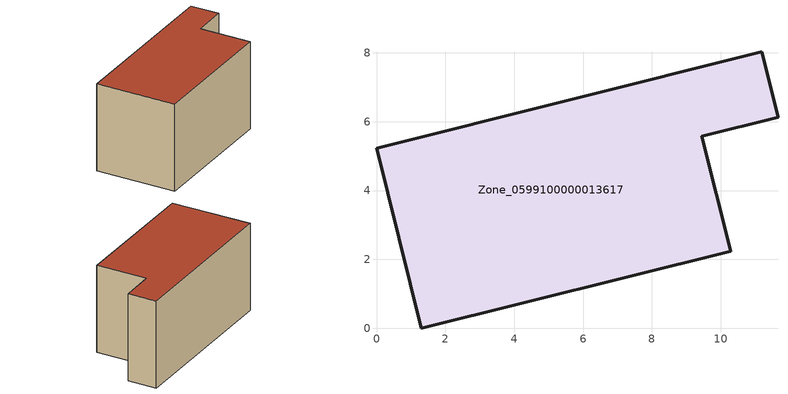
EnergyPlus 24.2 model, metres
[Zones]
Zone_0599100000013617
 floor ground (C_G): 1.3,0 0,5.23 11.19,8.03 11.66,6.13 9.45,5.57 10.28,2.24 z0
 wall outside (C_F): 11.66,6.13 11.19,8.03 0,5.23 1.3,0 10.28,2.24 9.45,5.57 11.66,6.13 z0:5.93
 roof outside (C_R): 10.28,2.24 9.45,5.57 11.66,6.13 11.19,8.03 0,5.23 1.3,0 z5.93
[BUILDING]
Pand.0599100000013617: North Axis=0; Terrain=City; Loads Convergence Tolerance Value=0.04; Temperature Convergence Tolerance Value=0.4; Solar Distribution=FullExterior; Maximum Number of Warmup Days=25; Minimum Number of Warmup Days=1
[Site:Location]
Rotterdam.The.Hague.AP_ZH_NLD Design_Conditions: Latitude=51.96; Longitude=4.45; Time Zone=1; Elevation=-4.5
[SITE:GROUNDTEMPERATURE:BUILDINGSURFACE]
18, 18, 18, 18, 18, 18, 18, 18, 18, 18, 18, 18
[MATERIAL] Thermal Absorptance=0.9; Solar Absorptance=0.7; Visible Absorptance=0.7
Name | Roughness | Thickness | Conductivity | Density | Specific Heat
G.TI.1975-1991 | MediumSmooth | 0.15 | 0.288461 | 540 | 1210
F.TI.1975-1991 | Rough | 0.3 | 0.230769 | 1920 | 840
R.TI.1975-1991 | MediumRough | 0.2 | 0.153846 | 1500 | 1000
[CONSTRUCTION]
C_G: G.TI.1975-1991
C_F: F.TI.1975-1991
C_R: R.TI.1975-1991
[ZONE]
Zone_0599100000013617: Type=1; Multiplier=1; Ceiling Height=Autocalculate; Volume=Autocalculate; Floor Area=autocalculate; Part of Total Floor Area=Yes
[ZONEINFILTRATION:DESIGNFLOWRATE]
Infil_Zone_0599100000013617: Zone or ZoneList or Space or SpaceList=Zone_0599100000013617; Schedule=AlwaysOn; Design Flow Rate Calculation Method=Flow/Area; Flow Rate per Floor Area=0.003; Constant Term Coefficient=1; Temperature Term Coefficient=0; Velocity Term Coefficient=0; Velocity Squared Term Coefficient=0
[HVACTEMPLATE:ZONE:IDEALLOADSAIRSYSTEM]
Zone_0599100000013617: Maximum Heating Supply Air Temperature=50; Minimum Cooling Supply Air Temperature=13; Maximum Heating Supply Air Humidity Ratio=0.0156; Minimum Cooling Supply Air Humidity Ratio=0.0077; Heating Limit=NoLimit; Cooling Limit=NoLimit; Dehumidification Control Type=ConstantSensibleHeatRatio; Cooling Sensible Heat Ratio=0.7; Dehumidification Setpoint=60; Humidification Control Type=None; Humidification Setpoint=30; Outdoor Air Method=None; Outdoor Air Flow Rate per Person=0.00944; Outdoor Air Flow Rate per Zone Floor Area=0; Outdoor Air Flow Rate per Zone=0; Demand Controlled Ventilation Type=None; Outdoor Air Economizer Type=NoEconomizer; Heat Recovery Type=None; Sensible Heat Recovery Effectiveness=0.7; Latent Heat Recovery Effectiveness=0.65
[ZONECONTROL:THERMOSTAT]
ThermostatControl_Zone_0599100000013617: Zone or ZoneList=Zone_0599100000013617; Control Type Schedule=DualSetpointControlType; Control 1=Thermostat_Zone_0599100000013617; Temperature Difference Between Cutout And Setpoint=0
[THERMOSTATSETPOINT:DUALSETPOINT]
Thermostat_Zone_0599100000013617: Heating Setpoint Temperature Schedule=HeatingSetpoint_Zone_0599100000013617; Cooling Setpoint Temperature Schedule=CoolingSetpoint_Zone_0599100000013617
[SCHEDULE:COMPACT]
HeatingSetpoint_Zone_0599100000013617: Through: 12/31, For: AllDays, Until: 24:00, 21
CoolingSetpoint_Zone_0599100000013617: Through: 12/31, For: AllDays, Until: 24:00, 24
DualSetpointControlType: Through: 12/31, For: AllDays, Until: 24:00, 4
AlwaysOn: Through: 12/31, For: AllDays, Until: 24:00, 1
